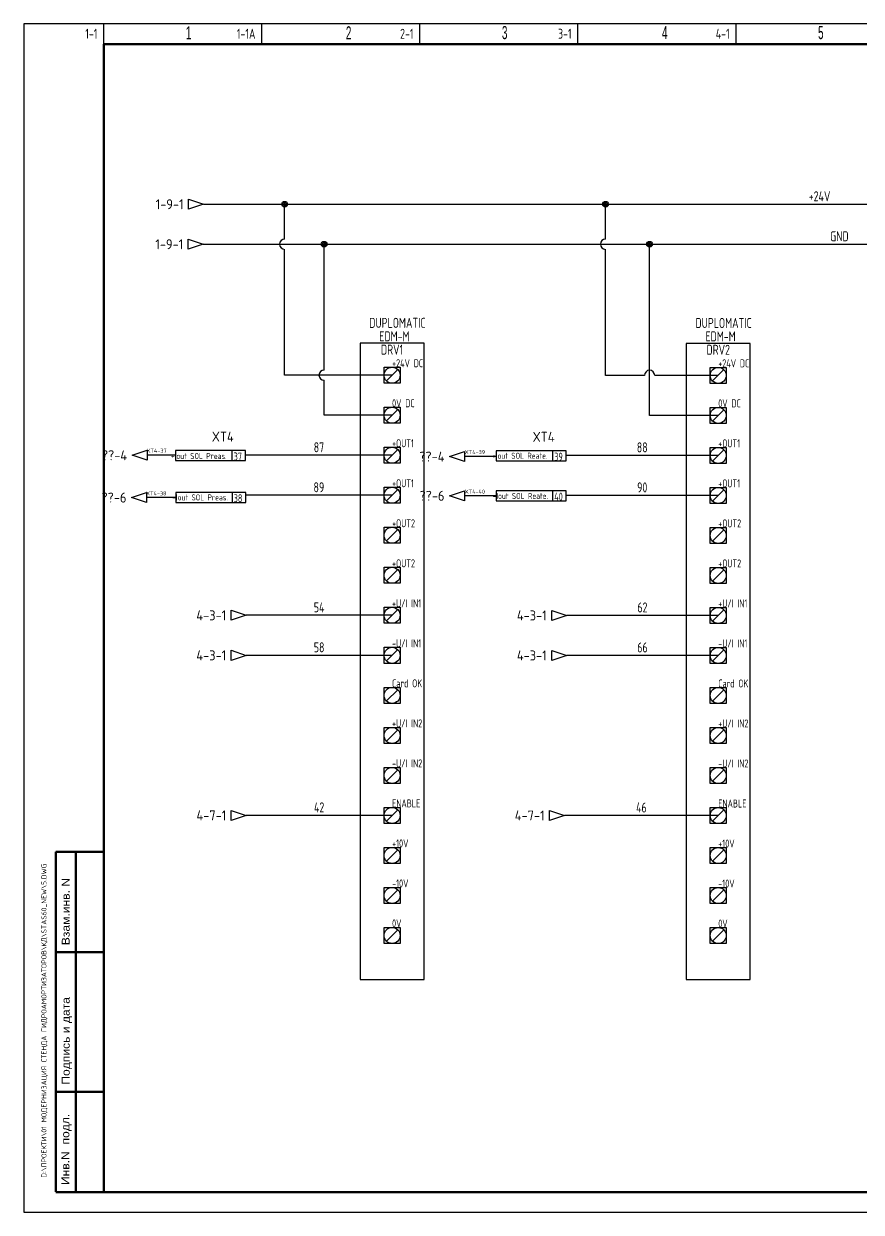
# Model space of a CAD drawing. Extents: x -20 to 400, y -5 to 292.
# Drawn here: x -20 to 189.3, y -5 to 292 of the extents above; entities that cross this region are included whole.
import ezdxf
from ezdxf.enums import TextEntityAlignment as Align

# ---------------------------------------------------------------- set-up
doc = ezdxf.new("R2010")
doc.units = 0
doc.linetypes.add('Caddy_Solid', pattern=[0])
for name, color, linetype in [('100', 7, 'Continuous'), ('BLU_2.5mm^2', 5, 'Continuous'), ('DESC', 1, 'Continuous'), ('GRN_0.75mm^2', 3, 'Continuous'), ('MISC', 2, 'Continuous'), ('RED_2.5mm^2', 1, 'Continuous'), ('SYMS', 7, 'Continuous'), ('TAGS', 51, 'Continuous'), ('TERMS', 4, 'Continuous'), ('TITLE', 7, 'Continuous'), ('WIREFIXED', 130, 'Continuous'), ('WIRENO', 70, 'Continuous'), ('XREF', 7, 'Continuous')]:
    doc.layers.add(name, color=color, linetype=linetype)
doc.styles.add('Caddy_Vectorfont1n', font='arial.ttf', dxfattribs={"width": 1.1})
doc.styles.add('Caddy_Vectorfont1p', font='arial.ttf', dxfattribs={"width": 0.9})
doc.styles.add('ITALIC', font='ITALIC')
doc.styles.add('SIMPLEX', font='simplex')
doc.styles.add('WD_IEC', font='ISOCP2.shx', dxfattribs={"width": 0.9, "height": 4})

# ---------------------------------------------------------------- blocks, each defined once
blk = doc.blocks.new('wd_tb')
at = {"layer": 'TITLE', "color": 1, "style": 'SIMPLEX'}
blk.add_attdef('CAD#', (-14.33, 3.62), '', height=1.25, rotation=90, dxfattribs=at)
at = {"layer": 'TITLE', "color": 1}
for tag, p, height, style in [('JOB#', (277.8, 5.56), 2, 'ITALIC'), ('ENGINEER', (9.37, -2.98), 1.25, 'ITALIC'), ('CHKDBY', (40.35, -2.98), 1.25, 'ITALIC'), ('DRAWNBY', (70.5, -3.39), 1.25, 'ITALIC'), ('DATE', (98.17, -3.8), 1.25, 'SIMPLEX'), ('SHTS', (385.36, -3.42), 2, 'ITALIC')]:
    blk.add_attdef(tag, p, '', height=height, dxfattribs=dict(at, style=style))
at = {"layer": 'TITLE', "color": 1, "style": 'ITALIC'}
for tag, p in [('DWG#', (377.5, 6.5)), ('TITLE#1', (133.27, -3.8)), ('TITLE#2', (163.84, -3.8)), ('TITLE#3', (197.71, -3.8))]:
    blk.add_attdef(tag, text='', height=2, dxfattribs=at).set_placement(p, align=Align.CENTER)
blk.add_attdef('SH#', text='', height=2, dxfattribs=at).set_placement((391.86, 4.83), align=Align.RIGHT)
at = {"layer": 'TITLE', "color": 7, "flags": 9}
blk.add_attdef('WD_TB', (-0.02, 0.56), '', height=1.57, dxfattribs=at)
at = {"layer": 'TITLE', "color": 1, "style": 'ITALIC', "flags": 3}
blk.add_attdef('TITLE#4', text='', height=2, dxfattribs=at).set_placement((230.75, -4.22), align=Align.CENTER)
blk = doc.blocks.new('DUPLOMATIC_018')
at = {"layer": 'SYMS'}
for p, q in [((-458.37, -44.06), (-474.37, -44.06)), ((-474.37, -44.06), (-474.37, -203.06)), ((-458.37, -203.06), (-458.37, -44.06)), ((-468.37, -50.06), (-464.37, -50.06)), ((-468.37, -54.06), (-468.37, -50.06)), ((-468.37, -50.06), (-464.37, -50.06)), ((-468.37, -54.06), (-468.37, -50.06)), ((-464.37, -50.06), (-464.37, -54.06)), ((-464.37, -50.06), (-464.37, -54.06)), ((-464.96, -50.64), (-467.79, -53.47)), ((-464.37, -54.06), (-468.37, -54.06)), ((-464.37, -54.06), (-468.37, -54.06)), ((-468.37, -60.06), (-464.37, -60.06)), ((-468.37, -64.06), (-468.37, -60.06)), ((-464.96, -60.64), (-467.79, -63.47)), ((-464.37, -60.06), (-464.37, -64.06)), ((-464.37, -64.06), (-468.37, -64.06)), ((-468.37, -70.06), (-464.37, -70.06)), ((-468.37, -74.06), (-468.37, -70.06)), ((-464.96, -70.64), (-467.79, -73.47)), ((-464.37, -70.06), (-464.37, -74.06)), ((-464.37, -74.06), (-468.37, -74.06)), ((-468.37, -80.06), (-464.37, -80.06)), ((-468.37, -84.06), (-468.37, -80.06)), ((-468.37, -80.06), (-464.37, -80.06)), ((-468.37, -84.06), (-468.37, -80.06)), ((-464.37, -80.06), (-464.37, -84.06)), ((-464.37, -80.06), (-464.37, -84.06)), ((-464.96, -80.64), (-467.79, -83.47)), ((-464.37, -84.06), (-468.37, -84.06)), ((-464.37, -84.06), (-468.37, -84.06)), ((-468.37, -90.06), (-464.37, -90.06)), ((-468.37, -94.06), (-468.37, -90.06)), ((-468.37, -90.06), (-464.37, -90.06)), ((-468.37, -94.06), (-468.37, -90.06)), ((-464.96, -90.64), (-467.79, -93.47)), ((-464.37, -90.06), (-464.37, -94.06)), ((-464.37, -90.06), (-464.37, -94.06)), ((-464.37, -94.06), (-468.37, -94.06)), ((-464.37, -94.06), (-468.37, -94.06)), ((-468.37, -100.06), (-464.37, -100.06)), ((-468.37, -104.06), (-468.37, -100.06)), ((-468.37, -100.06), (-464.37, -100.06)), ((-468.37, -104.06), (-468.37, -100.06)), ((-464.96, -100.64), (-467.79, -103.47)), ((-464.37, -100.06), (-464.37, -104.06)), ((-464.37, -100.06), (-464.37, -104.06)), ((-464.37, -104.06), (-468.37, -104.06)), ((-464.37, -104.06), (-468.37, -104.06)), ((-468.37, -110.06), (-464.37, -110.06)), ((-468.37, -114.06), (-468.37, -110.06)), ((-468.37, -110.06), (-464.37, -110.06)), ((-468.37, -114.06), (-468.37, -110.06)), ((-464.96, -110.64), (-467.79, -113.47)), ((-464.37, -110.06), (-464.37, -114.06)), ((-464.37, -110.06), (-464.37, -114.06)), ((-464.37, -114.06), (-468.37, -114.06)), ((-464.37, -114.06), (-468.37, -114.06)), ((-468.37, -120.06), (-464.37, -120.06)), ((-468.37, -124.06), (-468.37, -120.06)), ((-464.96, -120.64), (-467.79, -123.47)), ((-464.37, -120.06), (-464.37, -124.06)), ((-464.37, -124.06), (-468.37, -124.06)), ((-468.37, -130.06), (-464.37, -130.06)), ((-468.37, -134.06), (-468.37, -130.06)), ((-468.37, -130.06), (-464.37, -130.06)), ((-468.37, -134.06), (-468.37, -130.06)), ((-464.96, -130.64), (-467.79, -133.47)), ((-464.37, -130.06), (-464.37, -134.06)), ((-464.37, -130.06), (-464.37, -134.06)), ((-464.37, -134.06), (-468.37, -134.06)), ((-464.37, -134.06), (-468.37, -134.06)), ((-468.37, -140.06), (-464.37, -140.06)), ((-468.37, -144.06), (-468.37, -140.06)), ((-468.37, -140.06), (-464.37, -140.06)), ((-468.37, -144.06), (-468.37, -140.06)), ((-464.96, -140.64), (-467.79, -143.47)), ((-464.37, -140.06), (-464.37, -144.06)), ((-464.37, -140.06), (-464.37, -144.06)), ((-464.37, -144.06), (-468.37, -144.06)), ((-464.37, -144.06), (-468.37, -144.06)), ((-468.37, -150.06), (-464.37, -150.06)), ((-468.37, -154.06), (-468.37, -150.06)), ((-468.37, -150.06), (-464.37, -150.06)), ((-468.37, -154.06), (-468.37, -150.06)), ((-464.96, -150.64), (-467.79, -153.47)), ((-464.37, -150.06), (-464.37, -154.06)), ((-464.37, -150.06), (-464.37, -154.06)), ((-464.37, -154.06), (-468.37, -154.06)), ((-464.37, -154.06), (-468.37, -154.06)), ((-468.37, -160.06), (-464.37, -160.06)), ((-468.37, -164.06), (-468.37, -160.06)), ((-464.37, -160.06), (-464.37, -164.06)), ((-464.96, -160.64), (-467.79, -163.47)), ((-464.37, -164.06), (-468.37, -164.06)), ((-468.37, -170.06), (-464.37, -170.06)), ((-468.37, -174.06), (-468.37, -170.06)), ((-464.96, -170.64), (-467.79, -173.47)), ((-464.37, -170.06), (-464.37, -174.06)), ((-464.37, -174.06), (-468.37, -174.06)), ((-468.37, -180.06), (-464.37, -180.06)), ((-468.37, -184.06), (-468.37, -180.06)), ((-468.37, -180.06), (-464.37, -180.06)), ((-468.37, -184.06), (-468.37, -180.06)), ((-464.96, -180.64), (-467.79, -183.47)), ((-464.37, -180.06), (-464.37, -184.06)), ((-464.37, -180.06), (-464.37, -184.06)), ((-464.37, -184.06), (-468.37, -184.06)), ((-464.37, -184.06), (-468.37, -184.06)), ((-468.37, -190.05), (-464.37, -190.05)), ((-468.37, -194.05), (-468.37, -190.05)), ((-468.37, -190.05), (-464.37, -190.05)), ((-468.37, -194.05), (-468.37, -190.05)), ((-464.37, -190.05), (-464.37, -194.05)), ((-464.37, -190.05), (-464.37, -194.05)), ((-464.96, -190.64), (-467.79, -193.47)), ((-464.37, -194.05), (-468.37, -194.05)), ((-464.37, -194.05), (-468.37, -194.05)), ((-474.37, -203.06), (-458.37, -203.06))]:
    blk.add_line(p, q, dxfattribs=at)
for centre in [(-466.37, -52.06), (-466.37, -62.06), (-466.37, -72.06), (-466.37, -82.06), (-466.37, -92.06), (-466.37, -102.06), (-466.37, -112.06), (-466.37, -122.06), (-466.37, -132.06), (-466.37, -142.06), (-466.37, -152.06), (-466.37, -162.06), (-466.37, -172.06), (-466.37, -182.06), (-466.37, -192.05)]:
    blk.add_circle(centre, 2, dxfattribs=at)
at = {"style": 'WD_IEC', "width": 0.8}
for tag, p in [('TERM01', (-466.37, -50.06)), ('TERM02', (-466.37, -60.06)), ('TERM03', (-466.37, -70.06)), ('TERM04', (-466.37, -80.06)), ('TERM05', (-466.37, -90.06)), ('TERM06', (-466.37, -100.06)), ('TERM07', (-466.37, -110.06)), ('TERM08', (-466.37, -120.06)), ('TERM09', (-466.37, -130.06)), ('TERM10', (-466.37, -140.06)), ('TERM11', (-466.37, -150.06)), ('TERM12', (-466.37, -160.06)), ('TERM13', (-466.37, -170.06)), ('TERM14', (-466.37, -180.06)), ('TERM15', (-466.37, -190.05))]:
    blk.add_attdef(tag, p, '', height=2, dxfattribs=at)
at = {"style": 'WD_IEC', "flags": 1}
for tag, p in [('X4TERM01', (-466.37, -52.06)), ('X4TERM02', (-466.37, -62.06)), ('X4TERM03', (-466.37, -72.06)), ('X4TERM04', (-466.37, -82.06)), ('X4TERM05', (-466.37, -92.06)), ('X4TERM06', (-466.37, -102.06)), ('X4TERM07', (-466.37, -112.06)), ('X4TERM08', (-466.37, -122.06)), ('X4TERM09', (-466.37, -132.06)), ('X4TERM10', (-466.37, -142.06)), ('X4TERM11', (-466.37, -152.06)), ('X4TERM12', (-466.37, -162.06)), ('X4TERM13', (-466.37, -172.06)), ('X4TERM14', (-466.37, -182.06)), ('X4TERM15', (-466.37, -192.05))]:
    blk.add_attdef(tag, p, '', height=0.08, dxfattribs=at)
at = {"flags": 1}
blk.add_attdef('X4LINK', (-466.37, -52.06), '', height=0.01, dxfattribs=at)
at = {"layer": 'SYMS', "style": 'WD_IEC'}
for tag, width, p in [('INST', 0.8, (-466.37, -25.56)), ('LOC', 0.8, (-466.37, -28.56)), ('MFG', 0.8, (-466.37, -31.56)), ('CAT', 0.8, (-466.37, -34.56)), ('LINE1', 0.9, (-466.37, -37.56)), ('LINE2', 0.9, (-466.37, -40.56)), ('DESC', 0.9, (-466.37, -43.59)), ('TAG', 0.8, (-466.37, -46.91))]:
    blk.add_attdef(tag, text='', height=2.5, dxfattribs=dict(at, width=width)).set_placement(p, align=Align.CENTER)
at = {"layer": 'SYMS', "linetype": 'Continuous', "style": 'WD_IEC', "width": 0.9, "flags": 9}
blk.add_attdef('ASSYCODE', text='', height=0.32, dxfattribs=at).set_placement((-462.69, -34.92), align=Align.CENTER)
blk = doc.blocks.new('HA1D3')
blk.add_lwpolyline([(0, 0), (-3.75, -1.25), (-3.75, 1.25)], close=True)
at = {"style": 'WD_IEC'}
for tag, p, height, flags in [('WIRENO', (1.25, 1), 2.5, 8), ('X1TERM01', (0, 0), 0.32, 1)]:
    blk.add_attdef(tag, p, '', height=height, dxfattribs=dict(at, flags=flags))
blk.add_attdef('XREF', text='', height=2.5, dxfattribs=at).set_placement((-5, 0), align=Align.MIDDLE_RIGHT)
at = {"style": 'WD_IEC', "flags": 1}
blk.add_attdef('SIGCODE', text='', height=1, dxfattribs=at).set_placement((-2.5, 1.8), align=Align.RIGHT)
at = {"style": 'WD_IEC'}
blk.add_attdef('DESC1', text='', height=2.5, dxfattribs=at).set_placement((1.25, -1), align=Align.TOP_LEFT)
blk = doc.blocks.new('WD_WNH')
at = {"linetype": 'Continuous', "style": 'WD_IEC', "width": 0.8}
blk.add_attdef('WIRENO', text='', height=2.5, dxfattribs=at).set_placement((0, 0.75), align=Align.CENTER)
at = {"style": 'WD_IEC', "flags": 1}
for tag, p in [('W08USER', (0, 0.375)), ('W04USER', (0, 0.875)), ('W05USER', (0, 0.75)), ('W09USER', (0, 0.25)), ('W03USER', (0, 1)), ('W06USER', (0, 0.625)), ('W07USER', (0, 0.5)), ('W02USER', (0, 1.125)), ('W01USER', (0, 1.25)), ('W10USER', (0, 0.125))]:
    blk.add_attdef(tag, text='', height=0.08, dxfattribs=at).set_placement(p, align=Align.CENTER)
blk = doc.blocks.new('WDDOT')
for radius in [0.72, 0.449, 0.223]:
    blk.add_circle((0, 0), radius)
blk = doc.blocks.new('WD_WNV')
at = {"linetype": 'Continuous', "style": 'WD_IEC', "width": 0.8}
blk.add_attdef('WIRENO', text='', height=2.5, dxfattribs=at).set_placement((-1.6, 0), align=Align.MIDDLE_RIGHT)
at = {"style": 'WD_IEC', "flags": 1}
for tag, p in [('W08USER', (-1, 0.375)), ('W04USER', (-1, 0.875)), ('W05USER', (-1, 0.75)), ('W09USER', (-1, 0.25)), ('W03USER', (-1, 1)), ('W06USER', (-1, 0.625)), ('W07USER', (-1, 0.5)), ('W02USER', (-1, 1.125)), ('W01USER', (-1, 1.25)), ('W10USER', (-1, 0.125))]:
    blk.add_attdef(tag, text='', height=0.08, dxfattribs=at).set_placement(p, align=Align.CENTER)
blk = doc.blocks.new('VT0001_002')
at = {"layer": 'BLU_2.5mm^2', "color": 0, "transparency": 33554687}
blk.add_line((0, -3.43), (2.5, -3.43), dxfattribs=at)
blk.add_lwpolyline([(0, -17.5), (2.5, -17.5), (2.5, 0), (0, 0)], close=True, dxfattribs=at)
at = {"color": 2, "lineweight": 15, "true_color": 0xf1eb1f, "transparency": 33554687, "style": 'WD_IEC'}
for tag, p in [('INST', (-2.25, 5.32)), ('LOC', (-2.25, 1.32)), ('DESC1', (-2.25, -10.43)), ('DESC2', (-2.25, -13.93)), ('DESC3', (-2.25, -17.43))]:
    blk.add_attdef(tag, text='', height=2.5, dxfattribs=at).set_placement(p, align=Align.RIGHT)
at = {"color": 2, "lineweight": 15, "true_color": 0xf1eb1f, "transparency": 33554687, "style": 'WD_IEC', "flags": 1}
for tag, p, height in [('ASSYCODE', (2.75, 7.32), 1), ('CATDESC', (2.75, 5.82), 1), ('MFG', (2.75, 3.82), 1.5), ('CAT', (2.75, 1.32), 1.5)]:
    blk.add_attdef(tag, p, '', height=height, dxfattribs=at)
at = {"color": 2, "lineweight": 15, "true_color": 0xf1eb1f, "transparency": 33554687, "style": 'WD_IEC', "width": 0.8}
blk.add_attdef('TERM01', text='', height=2, rotation=89.5557, dxfattribs=at).set_placement((0.47, -1.92), align=Align.TOP_CENTER)
at = {"color": 0, "transparency": 33554687, "flags": 1}
blk.add_attdef('X2LINK', (1.25, 0), '', height=0.01, dxfattribs=at)
at = {"color": 0, "transparency": 33554687, "style": 'WD_IEC', "flags": 1}
for tag, p, height in [('X2TERM01', (1.25, 0), 0.08), ('STRIPSEQ', (0, -3.43), 0.03), ('LINKTERM', (0, -3.47), 0.03), ('X8TERM01', (1.25, -17.5), 0.08)]:
    blk.add_attdef(tag, p, '', height=height, dxfattribs=at)
at = {"color": 2, "lineweight": 15, "true_color": 0xf1eb1f, "transparency": 33554687, "style": 'WD_IEC', "flags": 8}
blk.add_attdef('TAGSTRIP', text='', height=2.5, dxfattribs=at).set_placement((-2.25, -2.93), align=Align.RIGHT)
blk = doc.blocks.new('HA1S3')
blk.add_lwpolyline([(-3.75, 0), (0, 1.25), (0, -1.25)], close=True)
at = {"style": 'WD_IEC'}
for tag, p, height, flags in [('WIRENO', (1.25, 1), 2.5, 8), ('X1TERM01', (0, 0), 0.32, 1)]:
    blk.add_attdef(tag, p, '', height=height, dxfattribs=dict(at, flags=flags))
blk.add_attdef('XREF', text='', height=2.5, dxfattribs=at).set_placement((-5, 0), align=Align.MIDDLE_RIGHT)
at = {"style": 'WD_IEC', "flags": 1}
blk.add_attdef('SIGCODE', text='', height=1, dxfattribs=at).set_placement((-2.5, 1.8), align=Align.RIGHT)
at = {"style": 'WD_IEC'}
blk.add_attdef('DESC1', text='', height=2.5, dxfattribs=at).set_placement((1.25, -1), align=Align.TOP_LEFT)

msp = doc.modelspace()

# ---------------------------------------------------------------- linework, layer by layer
at = {"linetype": 'Caddy_Solid', "lineweight": 25}
for p, q in [((0, 287), (0, 292)), ((39.5, 287), (39.5, 292)), ((79, 287), (79, 292)), ((118.5, 287), (118.5, 292)), ((158, 287), (158, 292))]:
    msp.add_line(p, q, dxfattribs=at)
at = {"layer": '100', "linetype": 'Caddy_Solid', "lineweight": 50}
for p, q in [((0, 286.94), (395, 286.94)), ((0, 286.94), (0, 0)), ((-12, 0.06), (-12, 85.06)), ((-12, 85.06), (0, 85.06)), ((-7, 85.06), (-7, 0.06)), ((-12, 60), (0, 60)), ((-12, 25.06), (0, 25.06)), ((395, 0), (-12, 0))]:
    msp.add_line(p, q, dxfattribs=at)
at = {"layer": 'GRN_0.75mm^2'}
for p, q in [((17.91, 184.16), (10.82, 184.16)), ((72.04, 184.17), (35.47, 184.17)), ((98.07, 183.83), (90.14, 183.83)), ((153.55, 184.14), (115.57, 184.14)), ((17.97, 173.59), (10.66, 173.59)), ((72.04, 174.17), (35.47, 174.17)), ((98.07, 174.04), (90.14, 174.04)), ((153.55, 174.14), (115.57, 174.14)), ((72.04, 144.17), (35.58, 144.17)), ((153.55, 144.14), (115.68, 144.14)), ((72.04, 134.17), (35.58, 134.17)), ((153.55, 134.14), (115.68, 134.14)), ((72.04, 94.17), (35.6, 94.17)), ((153.55, 94.14), (115.15, 94.14))]:
    msp.add_line(p, q, dxfattribs=at)
at = {"layer": 'RED_2.5mm^2'}
for p, q in [((24.93, 246.9), (332.83, 246.9)), ((45.2, 238.17), (45.2, 246.9)), ((125.4, 238.17), (125.4, 246.9)), ((24.83, 236.9), (342.83, 236.9)), ((45.2, 204.17), (45.2, 235.63)), ((55.05, 205.44), (55.05, 236.9)), ((125.4, 204.14), (125.4, 235.63)), ((136.4, 194.14), (136.4, 236.9)), ((72.04, 204.17), (45.2, 204.17)), ((55.05, 194.17), (55.05, 202.9)), ((135.13, 204.14), (125.4, 204.14)), ((153.55, 204.14), (137.67, 204.14)), ((72.04, 194.17), (55.05, 194.17)), ((153.55, 194.14), (136.4, 194.14))]:
    msp.add_line(p, q, dxfattribs=at)
for centre, start, end in [((45.2, 236.9), 90, 270), ((125.4, 236.9), 90, 270), ((55.05, 204.17), 90, 270), ((136.4, 204.14), 0, 180)]:
    msp.add_arc(centre, 1.27, start, end, dxfattribs=at)
at = {"layer": 'SYMS'}
msp.add_lwpolyline([(-20, -5), (400, -5), (400, 292), (-20, 292)], close=True, dxfattribs=at)

# ---------------------------------------------------------------- block references
ref = msp.add_blockref('HA1D3', (24.93, 246.9), dxfattribs=at)
ref.add_attrib('XREF', '1-9-1', dxfattribs={"layer": 'XREF', "height": 2.5, "style": 'WD_IEC'}).set_placement((19.93, 246.9), align=Align.MIDDLE_RIGHT)
for p in [(45.2, 246.9), (125.4, 246.9), (55.05, 236.9), (136.4, 236.9)]:
    msp.add_blockref('WDDOT', p, dxfattribs=at)
ref = msp.add_blockref('HA1D3', (24.83, 236.9), dxfattribs=at)
ref.add_attrib('XREF', '1-9-1', dxfattribs={"layer": 'XREF', "height": 2.5, "style": 'WD_IEC'}).set_placement((19.83, 236.9), align=Align.MIDDLE_RIGHT)
ref = msp.add_blockref('DUPLOMATIC_018', (538.42, 256.23), dxfattribs=at)
ref.add_attrib('MFG', 'DUPLOMATIC', dxfattribs={"height": 2.5, "style": 'WD_IEC', "width": 0.8}).set_placement((73.38, 216.01), align=Align.CENTER)
ref.add_attrib('TAG', 'DRV1', dxfattribs={"layer": 'TAGS', "height": 2.5, "style": 'WD_IEC', "width": 0.8}).set_placement((72.04, 209.32), align=Align.CENTER)
ref.add_attrib('CAT', 'EDM-M', dxfattribs={"height": 2.5, "style": 'WD_IEC', "width": 0.8}).set_placement((72.62, 212.65), align=Align.CENTER)
ref.add_attrib('TERM01', '+24V DC', (72.04, 206.17), dxfattribs={"layer": 'TERMS', "height": 2, "style": 'WD_IEC', "width": 0.8})
ref.add_attrib('TERM02', '0V DC', (72.04, 196.17), dxfattribs={"layer": 'TERMS', "height": 2, "style": 'WD_IEC', "width": 0.8})
ref.add_attrib('TERM03', '+OUT1', (72.04, 186.17), dxfattribs={"layer": 'TERMS', "height": 2, "style": 'WD_IEC', "width": 0.8})
ref.add_attrib('TERM04', '+OUT1', (72.04, 176.17), dxfattribs={"layer": 'TERMS', "height": 2, "style": 'WD_IEC', "width": 0.8})
ref.add_attrib('TERM05', '+OUT2', (72.04, 166.17), dxfattribs={"layer": 'TERMS', "height": 2, "style": 'WD_IEC', "width": 0.8})
ref.add_attrib('TERM06', '+OUT2', (72.04, 156.17), dxfattribs={"layer": 'TERMS', "height": 2, "style": 'WD_IEC', "width": 0.8})
ref.add_attrib('TERM07', '+U/I IN1', (72.04, 146.17), dxfattribs={"layer": 'TERMS', "height": 2, "style": 'WD_IEC', "width": 0.8})
ref.add_attrib('TERM08', '-U/I IN1', (72.04, 136.17), dxfattribs={"layer": 'TERMS', "height": 2, "style": 'WD_IEC', "width": 0.8})
ref.add_attrib('TERM09', 'Card OK', (72.04, 126.17), dxfattribs={"layer": 'TERMS', "height": 2, "style": 'WD_IEC', "width": 0.8})
ref.add_attrib('TERM10', '+U/I IN2', (72.04, 116.17), dxfattribs={"layer": 'TERMS', "height": 2, "style": 'WD_IEC', "width": 0.8})
ref.add_attrib('TERM11', '-U/I IN2', (72.04, 106.17), dxfattribs={"layer": 'TERMS', "height": 2, "style": 'WD_IEC', "width": 0.8})
ref.add_attrib('TERM12', 'ENABLE', (72.04, 96.17), dxfattribs={"layer": 'TERMS', "height": 2, "style": 'WD_IEC', "width": 0.8})
ref.add_attrib('TERM13', '+10V', (72.04, 86.17), dxfattribs={"layer": 'TERMS', "height": 2, "style": 'WD_IEC', "width": 0.8})
ref.add_attrib('TERM14', '-10V', (72.04, 76.17), dxfattribs={"layer": 'TERMS', "height": 2, "style": 'WD_IEC', "width": 0.8})
ref.add_attrib('TERM15', '0V', (72.04, 66.18), dxfattribs={"layer": 'TERMS', "height": 2, "style": 'WD_IEC', "width": 0.8})
ref = msp.add_blockref('DUPLOMATIC_018', (619.93, 256.2), dxfattribs=at)
ref.add_attrib('MFG', 'DUPLOMATIC', dxfattribs={"height": 2.5, "style": 'WD_IEC', "width": 0.8}).set_placement((154.89, 215.98), align=Align.CENTER)
ref.add_attrib('TAG', 'DRV2', dxfattribs={"layer": 'TAGS', "height": 2.5, "style": 'WD_IEC', "width": 0.8}).set_placement((153.55, 209.28), align=Align.CENTER)
ref.add_attrib('CAT', 'EDM-M', dxfattribs={"height": 2.5, "style": 'WD_IEC', "width": 0.8}).set_placement((154.13, 212.62), align=Align.CENTER)
ref.add_attrib('TERM01', '+24V DC', (153.55, 206.14), dxfattribs={"layer": 'TERMS', "height": 2, "style": 'WD_IEC', "width": 0.8})
ref.add_attrib('TERM02', '0V DC', (153.55, 196.14), dxfattribs={"layer": 'TERMS', "height": 2, "style": 'WD_IEC', "width": 0.8})
ref.add_attrib('TERM03', '+OUT1', (153.55, 186.14), dxfattribs={"layer": 'TERMS', "height": 2, "style": 'WD_IEC', "width": 0.8})
ref.add_attrib('TERM04', '+OUT1', (153.55, 176.14), dxfattribs={"layer": 'TERMS', "height": 2, "style": 'WD_IEC', "width": 0.8})
ref.add_attrib('TERM05', '+OUT2', (153.55, 166.14), dxfattribs={"layer": 'TERMS', "height": 2, "style": 'WD_IEC', "width": 0.8})
ref.add_attrib('TERM06', '+OUT2', (153.55, 156.14), dxfattribs={"layer": 'TERMS', "height": 2, "style": 'WD_IEC', "width": 0.8})
ref.add_attrib('TERM07', '+U/I IN1', (153.55, 146.14), dxfattribs={"layer": 'TERMS', "height": 2, "style": 'WD_IEC', "width": 0.8})
ref.add_attrib('TERM08', '-U/I IN1', (153.55, 136.14), dxfattribs={"layer": 'TERMS', "height": 2, "style": 'WD_IEC', "width": 0.8})
ref.add_attrib('TERM09', 'Card OK', (153.55, 126.14), dxfattribs={"layer": 'TERMS', "height": 2, "style": 'WD_IEC', "width": 0.8})
ref.add_attrib('TERM10', '+U/I IN2', (153.55, 116.14), dxfattribs={"layer": 'TERMS', "height": 2, "style": 'WD_IEC', "width": 0.8})
ref.add_attrib('TERM11', '-U/I IN2', (153.55, 106.14), dxfattribs={"layer": 'TERMS', "height": 2, "style": 'WD_IEC', "width": 0.8})
ref.add_attrib('TERM12', 'ENABLE', (153.55, 96.14), dxfattribs={"layer": 'TERMS', "height": 2, "style": 'WD_IEC', "width": 0.8})
ref.add_attrib('TERM13', '+10V', (153.55, 86.14), dxfattribs={"layer": 'TERMS', "height": 2, "style": 'WD_IEC', "width": 0.8})
ref.add_attrib('TERM14', '-10V', (153.55, 76.14), dxfattribs={"layer": 'TERMS', "height": 2, "style": 'WD_IEC', "width": 0.8})
ref.add_attrib('TERM15', '0V', (153.55, 66.15), dxfattribs={"layer": 'TERMS', "height": 2, "style": 'WD_IEC', "width": 0.8})
ref = msp.add_blockref('VT0001_002', (35.41, 185.33), dxfattribs=dict(at, rotation=270))
ref.add_attrib('TERM01', '37', dxfattribs={"layer": 'TERMS', "color": 2, "lineweight": 15, "true_color": 0xf1eb1f, "transparency": 33554687, "height": 2, "rotation": 359.5557, "style": 'WD_IEC', "width": 0.8}).set_placement((33.49, 184.86), align=Align.TOP_CENTER)
ref.add_attrib('TAGSTRIP', 'XT4', dxfattribs={"layer": 'TAGS', "color": 2, "lineweight": 15, "true_color": 0xf1eb1f, "transparency": 33554687, "height": 2.5, "style": 'WD_IEC', "flags": 8}).set_placement((32.48, 187.58), align=Align.RIGHT)
ref.add_attrib('DESC1', '+Iout SOL Preas.', dxfattribs={"layer": 'DESC', "color": 2, "lineweight": 15, "true_color": 0xf1eb1f, "transparency": 33554687, "height": 1.5, "style": 'WD_IEC', "width": 0.8}).set_placement((30.71, 183.23), align=Align.RIGHT)
ref = msp.add_blockref('VT0001_002', (115.57, 185.27), dxfattribs=dict(at, rotation=270))
ref.add_attrib('TERM01', '39', dxfattribs={"layer": 'TERMS', "color": 2, "lineweight": 15, "true_color": 0xf1eb1f, "transparency": 33554687, "height": 2, "rotation": 359.5557, "style": 'WD_IEC', "width": 0.8}).set_placement((113.65, 184.8), align=Align.TOP_CENTER)
ref.add_attrib('TAGSTRIP', 'XT4', dxfattribs={"layer": 'TAGS', "color": 2, "lineweight": 15, "true_color": 0xf1eb1f, "transparency": 33554687, "height": 2.5, "style": 'WD_IEC', "flags": 8}).set_placement((112.65, 187.52), align=Align.RIGHT)
ref.add_attrib('DESC1', '+Iout SOL Reate.', dxfattribs={"layer": 'DESC', "color": 2, "lineweight": 15, "true_color": 0xf1eb1f, "transparency": 33554687, "height": 1.5, "style": 'WD_IEC', "width": 0.8}).set_placement((110.9, 183.29), align=Align.RIGHT)
ref = msp.add_blockref('HA1S3', (10.82, 184.16), dxfattribs=at)
ref.add_attrib('SIGCODE', 'XT4-37', dxfattribs={"layer": 'MISC', "height": 1, "style": 'WD_IEC'}).set_placement((15.7, 184.81), align=Align.RIGHT)
ref.add_attrib('XREF', '??-4', dxfattribs={"layer": 'XREF', "height": 2.5, "style": 'WD_IEC'}).set_placement((5.82, 184.16), align=Align.MIDDLE_RIGHT)
ref = msp.add_blockref('HA1S3', (90.14, 183.83), dxfattribs=at)
ref.add_attrib('SIGCODE', 'XT4-39', dxfattribs={"layer": 'MISC', "height": 1, "style": 'WD_IEC'}).set_placement((95.27, 184.46), align=Align.RIGHT)
ref.add_attrib('XREF', '??-4', dxfattribs={"layer": 'XREF', "height": 2.5, "style": 'WD_IEC'}).set_placement((85.14, 183.83), align=Align.MIDDLE_RIGHT)
ref = msp.add_blockref('HA1S3', (90.14, 174.04), dxfattribs=at)
ref.add_attrib('SIGCODE', 'XT4-40', dxfattribs={"layer": 'MISC', "height": 1, "style": 'WD_IEC'}).set_placement((95.25, 174.58), align=Align.RIGHT)
ref.add_attrib('XREF', '??-6', dxfattribs={"layer": 'XREF', "height": 2.5, "style": 'WD_IEC'}).set_placement((85.14, 174.04), align=Align.MIDDLE_RIGHT)
ref = msp.add_blockref('VT0001_002', (115.57, 175.31), dxfattribs=dict(at, rotation=270))
ref.add_attrib('TERM01', '40', dxfattribs={"layer": 'TERMS', "color": 2, "lineweight": 15, "true_color": 0xf1eb1f, "transparency": 33554687, "height": 2, "rotation": 359.5557, "style": 'WD_IEC', "width": 0.8}).set_placement((113.65, 174.83), align=Align.TOP_CENTER)
ref.add_attrib('DESC1', '-Iout SOL Reate.', dxfattribs={"layer": 'DESC', "color": 2, "lineweight": 15, "true_color": 0xf1eb1f, "transparency": 33554687, "height": 1.5, "style": 'WD_IEC', "width": 0.8}).set_placement((111.05, 173.25), align=Align.RIGHT)
ref = msp.add_blockref('HA1S3', (10.66, 173.59), dxfattribs=at)
ref.add_attrib('SIGCODE', 'XT4-38', dxfattribs={"layer": 'MISC', "height": 1, "style": 'WD_IEC'}).set_placement((15.65, 174.14), align=Align.RIGHT)
ref.add_attrib('XREF', '??-6', dxfattribs={"layer": 'XREF', "height": 2.5, "style": 'WD_IEC'}).set_placement((5.66, 173.59), align=Align.MIDDLE_RIGHT)
ref = msp.add_blockref('VT0001_002', (35.47, 174.89), dxfattribs=dict(at, rotation=270))
ref.add_attrib('TERM01', '38', dxfattribs={"layer": 'TERMS', "color": 2, "lineweight": 15, "true_color": 0xf1eb1f, "transparency": 33554687, "height": 2, "rotation": 359.5557, "style": 'WD_IEC', "width": 0.8}).set_placement((33.55, 174.42), align=Align.TOP_CENTER)
ref.add_attrib('DESC1', '-Iout SOL Preas.', dxfattribs={"layer": 'DESC', "color": 2, "lineweight": 15, "true_color": 0xf1eb1f, "transparency": 33554687, "height": 1.5, "style": 'WD_IEC', "width": 0.8}).set_placement((31.03, 172.88), align=Align.RIGHT)
ref = msp.add_blockref('HA1D3', (35.58, 144.17), dxfattribs=at)
ref.add_attrib('XREF', '4-3-1', dxfattribs={"layer": 'XREF', "height": 2.5, "style": 'WD_IEC'}).set_placement((30.58, 144.17), align=Align.MIDDLE_RIGHT)
ref = msp.add_blockref('HA1D3', (115.68, 144.14), dxfattribs=at)
ref.add_attrib('XREF', '4-3-1', dxfattribs={"layer": 'XREF', "height": 2.5, "style": 'WD_IEC'}).set_placement((110.68, 144.14), align=Align.MIDDLE_RIGHT)
ref = msp.add_blockref('HA1D3', (35.58, 134.17), dxfattribs=at)
ref.add_attrib('XREF', '4-3-1', dxfattribs={"layer": 'XREF', "height": 2.5, "style": 'WD_IEC'}).set_placement((30.58, 134.17), align=Align.MIDDLE_RIGHT)
ref = msp.add_blockref('HA1D3', (115.68, 134.14), dxfattribs=at)
ref.add_attrib('XREF', '4-3-1', dxfattribs={"layer": 'XREF', "height": 2.5, "style": 'WD_IEC'}).set_placement((110.68, 134.14), align=Align.MIDDLE_RIGHT)
ref = msp.add_blockref('HA1D3', (35.6, 94.17), dxfattribs=at)
ref.add_attrib('XREF', '4-7-1', dxfattribs={"layer": 'XREF', "height": 2.5, "style": 'WD_IEC'}).set_placement((30.6, 94.17), align=Align.MIDDLE_RIGHT)
ref = msp.add_blockref('HA1D3', (115.15, 94.14), dxfattribs=at)
ref.add_attrib('XREF', '4-7-1', dxfattribs={"layer": 'XREF', "height": 2.5, "style": 'WD_IEC'}).set_placement((110.15, 94.14), align=Align.MIDDLE_RIGHT)
ref = msp.add_blockref('wd_tb', (0, 0), dxfattribs=at)
ref.add_attrib('CAD#', 'D:\\ПРОЕКТИ\\01 МОДЕРНИЗАЦИЯ СТЕНДА ГИДРОАМОРТИЗАТОРОВ\\КД\\STAS60_NEW\\5.DWG', (-14.33, 3.62), dxfattribs={"layer": 'TITLE', "color": 1, "height": 1.25, "rotation": 90, "style": 'SIMPLEX'})
ref.add_attrib('JOB#', '4', (277.8, 5.56), dxfattribs={"layer": 'TITLE', "color": 1, "height": 2, "style": 'ITALIC'})
ref.add_attrib('DWG#', 'Е5', dxfattribs={"layer": 'TITLE', "color": 1, "height": 2, "style": 'ITALIC'}).set_placement((377.5, 6.5), align=Align.CENTER)
ref.add_attrib('SH#', '5', dxfattribs={"layer": 'TITLE', "color": 1, "height": 2, "style": 'ITALIC'}).set_placement((391.86, 4.83), align=Align.RIGHT)
at = {"layer": 'WIREFIXED'}
ref = msp.add_blockref('WD_WNV', (0, 289.5), dxfattribs=at)
ref.add_attrib('WIRENOF', '1-1', dxfattribs={"linetype": 'Continuous', "height": 2.5, "style": 'WD_IEC', "width": 0.8}).set_placement((-1.6, 289.5), align=Align.MIDDLE_RIGHT)
ref = msp.add_blockref('WD_WNV', (39.5, 289.5), dxfattribs=at)
ref.add_attrib('WIRENOF', '1-1A', dxfattribs={"linetype": 'Continuous', "height": 2.5, "style": 'WD_IEC', "width": 0.8}).set_placement((37.9, 289.5), align=Align.MIDDLE_RIGHT)
ref = msp.add_blockref('WD_WNV', (79, 289.5), dxfattribs=at)
ref.add_attrib('WIRENOF', '2-1', dxfattribs={"linetype": 'Continuous', "height": 2.5, "style": 'WD_IEC', "width": 0.8}).set_placement((77.4, 289.5), align=Align.MIDDLE_RIGHT)
ref = msp.add_blockref('WD_WNV', (118.5, 289.5), dxfattribs=at)
ref.add_attrib('WIRENOF', '3-1', dxfattribs={"linetype": 'Continuous', "height": 2.5, "style": 'WD_IEC', "width": 0.8}).set_placement((116.9, 289.5), align=Align.MIDDLE_RIGHT)
ref = msp.add_blockref('WD_WNV', (158, 289.5), dxfattribs=at)
ref.add_attrib('WIRENOF', '4-1', dxfattribs={"linetype": 'Continuous', "height": 2.5, "style": 'WD_IEC', "width": 0.8}).set_placement((156.4, 289.5), align=Align.MIDDLE_RIGHT)
at = {"layer": 'WIRENO'}
ref = msp.add_blockref('WD_WNH', (178.88, 246.9), dxfattribs=at)
ref.add_attrib('WIRENO', '+24V', dxfattribs={"linetype": 'Continuous', "height": 2.5, "style": 'WD_IEC', "width": 0.8}).set_placement((178.88, 247.65), align=Align.CENTER)
ref = msp.add_blockref('WD_WNH', (183.83, 236.9), dxfattribs=at)
ref.add_attrib('WIRENO', 'GND', dxfattribs={"linetype": 'Continuous', "height": 2.5, "style": 'WD_IEC', "width": 0.8}).set_placement((183.83, 237.65), align=Align.CENTER)
ref = msp.add_blockref('WD_WNH', (53.76, 184.17), dxfattribs=at)
ref.add_attrib('WIRENO', '87', dxfattribs={"linetype": 'Continuous', "height": 2.5, "style": 'WD_IEC', "width": 0.8}).set_placement((53.76, 184.92), align=Align.CENTER)
ref = msp.add_blockref('WD_WNH', (134.56, 184.14), dxfattribs=at)
ref.add_attrib('WIRENO', '88', dxfattribs={"linetype": 'Continuous', "height": 2.5, "style": 'WD_IEC', "width": 0.8}).set_placement((134.56, 184.89), align=Align.CENTER)
ref = msp.add_blockref('WD_WNH', (53.76, 174.17), dxfattribs=at)
ref.add_attrib('WIRENO', '89', dxfattribs={"linetype": 'Continuous', "height": 2.5, "style": 'WD_IEC', "width": 0.8}).set_placement((53.76, 174.92), align=Align.CENTER)
ref = msp.add_blockref('WD_WNH', (134.56, 174.14), dxfattribs=at)
ref.add_attrib('WIRENO', '90', dxfattribs={"linetype": 'Continuous', "height": 2.5, "style": 'WD_IEC', "width": 0.8}).set_placement((134.56, 174.89), align=Align.CENTER)
ref = msp.add_blockref('WD_WNH', (53.81, 144.17), dxfattribs=at)
ref.add_attrib('WIRENO', '54', dxfattribs={"linetype": 'Continuous', "height": 2.5, "style": 'WD_IEC', "width": 0.8}).set_placement((53.81, 144.92), align=Align.CENTER)
ref = msp.add_blockref('WD_WNH', (134.62, 144.14), dxfattribs=at)
ref.add_attrib('WIRENO', '62', dxfattribs={"linetype": 'Continuous', "height": 2.5, "style": 'WD_IEC', "width": 0.8}).set_placement((134.62, 144.89), align=Align.CENTER)
ref = msp.add_blockref('WD_WNH', (53.81, 134.17), dxfattribs=at)
ref.add_attrib('WIRENO', '58', dxfattribs={"linetype": 'Continuous', "height": 2.5, "style": 'WD_IEC', "width": 0.8}).set_placement((53.81, 134.92), align=Align.CENTER)
ref = msp.add_blockref('WD_WNH', (134.62, 134.14), dxfattribs=at)
ref.add_attrib('WIRENO', '66', dxfattribs={"linetype": 'Continuous', "height": 2.5, "style": 'WD_IEC', "width": 0.8}).set_placement((134.62, 134.89), align=Align.CENTER)
ref = msp.add_blockref('WD_WNH', (53.82, 94.17), dxfattribs=at)
ref.add_attrib('WIRENO', '42', dxfattribs={"linetype": 'Continuous', "height": 2.5, "style": 'WD_IEC', "width": 0.8}).set_placement((53.82, 94.92), align=Align.CENTER)
ref = msp.add_blockref('WD_WNH', (134.35, 94.14), dxfattribs=at)
ref.add_attrib('WIRENO', '46', dxfattribs={"linetype": 'Continuous', "height": 2.5, "style": 'WD_IEC', "width": 0.8}).set_placement((134.35, 94.89), align=Align.CENTER)

# ---------------------------------------------------------------- texts
at = {"lineweight": 60, "style": 'Caddy_Vectorfont1p', "width": 0.54}
for s, p in [('1', (20.5, 288.1)), ('2', (60.5, 288.1)), ('3', (99.5, 288.16)), ('4', (139.5, 288.16)), ('5', (178.5, 288.16))]:
    msp.add_text(s, height=3.27, dxfattribs=at).set_placement(p)
at = {"layer": '100', "lineweight": 25, "style": 'Caddy_Vectorfont1n', "width": 1.1}
for s, p in [('Взам.инв. N', (-8.54, 61.73)), ('Подпись и дата', (-8.53, 26.88)), ('Инв.N  подл.', (-8.63, 1.79))]:
    msp.add_text(s, height=1.965, rotation=90, dxfattribs=at).set_placement(p)

doc.saveas('drawing.dxf')
